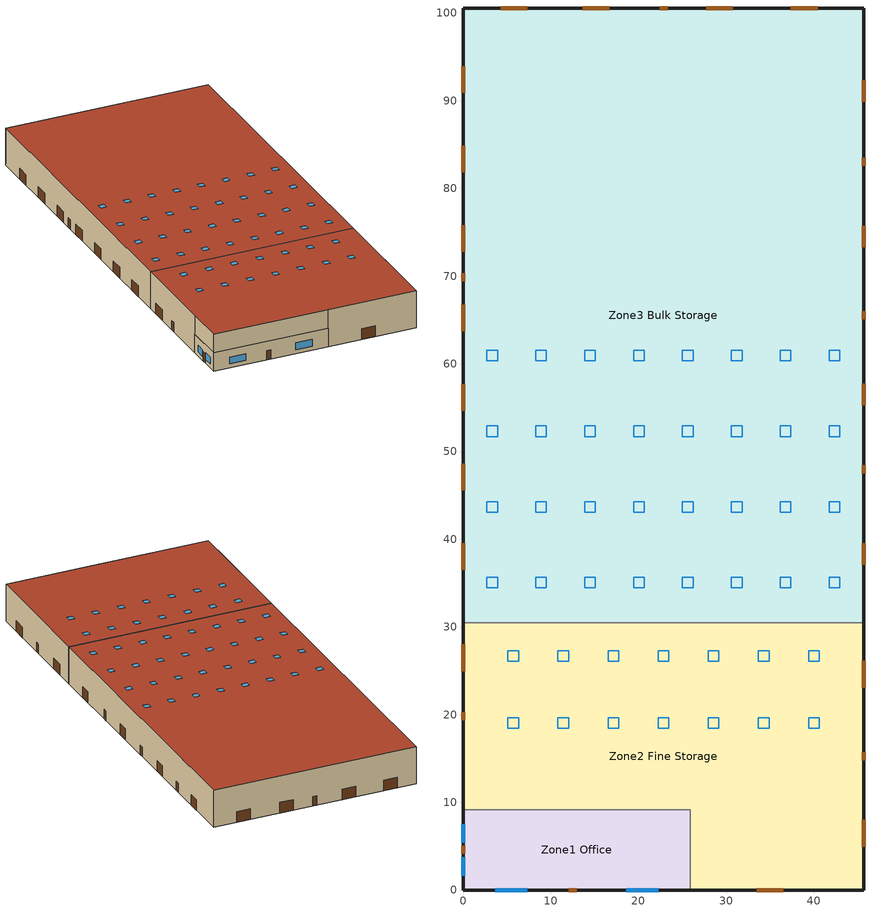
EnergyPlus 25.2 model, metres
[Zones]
Zone1 Office
 floor ground (OfficeFloor_Ffactor): 25.91,9.14 25.91,0 0,0 0,9.14 z0
 wall outside (nonres_ext_wall_grd): 0,9.14 0,0 25.91,0 z0:4.27
 wall to Zone2 Fine Storage (Interior Wall): 25.91,0 25.91,9.14 0,9.14 z0:4.27
 window (NonresWindow_U_0.362_SHGC_West_0.359): 3.66,0 7.31,0 / 18.59,0 22.25,0 z0.91:2.44
 window (NonresWindow_U_0.362_SHGC_North_0.359): 0,7.52 0,5.39 / 0,3.76 0,1.62 z0.91:2.44
 door (Swinging Door_con): 12.04,0 12.95,0 / 0,5.03 0,4.11 z0:2.13
 ceiling to Zone2 Fine Storage (InsulatedCeiling): 25.91,0 25.91,9.14 0,9.14 0,0 z4.27
Zone2 Fine Storage
 floor ground (FineStorageFloor_Ffactor): 45.72,30.48 45.72,0 25.91,0 25.91,9.14 0,9.14 0,30.48 z0
 wall outside (nonres_ext_wall_grd): 25.91,0 45.72,0 45.72,30.48 / 0,30.48 0,9.14 z0:8.53; 0,9.14 0,0 25.91,0 z4.27:8.53
 door (Overhead Door_con): 33.48,0 36.53,0 / 45.72,4.94 45.72,7.99 / 45.72,23.09 45.72,26.14 / 0,28.02 0,24.97 z0:2.44
 door (Swinging Door_con): 0,20.27 0,19.35 / 45.72,14.78 45.72,15.7 z0:2.13
 roof outside (nonres_roof): 45.72,0 45.72,30.48 0,30.48 0,0 z8.53
 skylight (Skylight_U_0.5_SHGC_0.4): 10.82,18.44 12.04,18.44 12.04,19.66 10.82,19.66 z8.53; 16.54,18.44 17.75,18.44 17.75,19.66 16.54,19.66 z8.53; 22.25,18.44 23.47,18.44 23.47,19.66 22.25,19.66 z8.53; 27.97,18.44 29.18,18.44 29.18,19.66 27.97,19.66 z8.53; 33.68,18.44 34.9,18.44 34.9,19.66 33.68,19.66 z8.53; 39.4,18.44 40.61,18.44 40.61,19.66 39.4,19.66 z8.53; 39.4,26.06 40.61,26.06 40.61,27.28 39.4,27.28 z8.53; 33.68,26.06 34.9,26.06 34.9,27.28 33.68,27.28 z8.53; 27.97,26.06 29.18,26.06 29.18,27.28 27.97,27.28 z8.53; 22.25,26.06 23.47,26.06 23.47,27.28 22.25,27.28 z8.53; 16.54,26.06 17.75,26.06 17.75,27.28 16.54,27.28 z8.53; 10.82,26.06 12.04,26.06 12.04,27.28 10.82,27.28 z8.53; 5.11,26.06 6.32,26.06 6.32,27.28 5.11,27.28 z8.53; 5.11,18.44 6.32,18.44 6.32,19.66 5.11,19.66 z8.53
Zone3 Bulk Storage
 floor ground (BulkStorageFloor_Ffactor): 45.72,100.58 45.72,30.48 0,30.48 0,100.58 z0
 wall outside (semiheated_ext_wall_grd): 45.72,30.48 45.72,100.58 0,100.58 0,30.48 z0:8.53
 wall to Zone2 Fine Storage (semiheated_ext_wall_grd): 45.72,30.48 0,30.48 z0:8.53
 door (Overhead Door_semi): 0,93.95 0,90.9 / 0,84.88 0,81.83 / 0,75.82 0,72.77 / 0,66.75 0,63.7 / 0,57.68 0,54.63 / 0,48.61 0,45.57 / 0,39.55 0,36.5 / 45.72,37.09 45.72,39.53 / 45.72,55.27 45.72,57.71 / 45.72,73.32 45.72,75.75 / 45.72,89.89 45.72,92.33 / 40.44,100.58 37.39,100.58 / 30.77,100.58 27.72,100.58 / 16.69,100.58 13.64,100.58 / 7.32,100.58 4.27,100.58 z0:2.44
 door (Swinging Door_semi): 45.72,47.55 45.72,48.46 / 45.72,65.07 45.72,65.99 / 45.72,82.6 45.72,83.51 / 23.35,100.58 22.44,100.58 / 0,70.35 0,69.43 z0:2.13
 roof outside (semiheated_roof): 0,100.58 0,30.48 45.72,30.48 45.72,100.58 z8.53
 skylight (SemiHtdSkylight_U_0.75_SHGC_0.55): 2.71,34.44 3.93,34.44 3.93,35.66 2.71,35.66 z8.53; 2.71,43.08 3.93,43.08 3.93,44.3 2.71,44.3 z8.53; 2.71,60.35 3.93,60.35 3.93,61.57 2.71,61.57 z8.53; 41.76,43.08 42.97,43.08 42.97,44.3 41.76,44.3 z8.53; 41.76,34.44 42.97,34.44 42.97,35.66 41.76,35.66 z8.53; 41.76,60.35 42.97,60.35 42.97,61.57 41.76,61.57 z8.53; 41.76,51.71 42.97,51.71 42.97,52.93 41.76,52.93 z8.53; 36.18,34.44 37.4,34.44 37.4,35.66 36.18,35.66 z8.53; 36.18,43.08 37.4,43.08 37.4,44.3 36.18,44.3 z8.53; 36.18,51.71 37.4,51.71 37.4,52.93 36.18,52.93 z8.53; 36.18,60.35 37.4,60.35 37.4,61.57 36.18,61.57 z8.53; 30.6,51.71 31.82,51.71 31.82,52.93 30.6,52.93 z8.53; 30.6,43.08 31.82,43.08 31.82,44.3 30.6,44.3 z8.53; 30.6,60.35 31.82,60.35 31.82,61.57 30.6,61.57 z8.53; 30.6,34.44 31.82,34.44 31.82,35.66 30.6,35.66 z8.53; 25.02,60.35 26.24,60.35 26.24,61.57 25.02,61.57 z8.53; 25.02,51.71 26.24,51.71 26.24,52.93 25.02,52.93 z8.53; 25.02,43.08 26.24,43.08 26.24,44.3 25.02,44.3 z8.53; 25.02,34.44 26.24,34.44 26.24,35.66 25.02,35.66 z8.53; 19.44,60.35 20.66,60.35 20.66,61.57 19.44,61.57 z8.53; 19.44,34.44 20.66,34.44 20.66,35.66 19.44,35.66 z8.53; 19.44,51.71 20.66,51.71 20.66,52.93 19.44,52.93 z8.53; 19.44,43.08 20.66,43.08 20.66,44.3 19.44,44.3 z8.53; 13.87,34.44 15.09,34.44 15.09,35.66 13.87,35.66 z8.53; 13.87,43.08 15.09,43.08 15.09,44.3 13.87,44.3 z8.53; 2.71,51.71 3.93,51.71 3.93,52.93 2.71,52.93 z8.53; 13.87,60.35 15.09,60.35 15.09,61.57 13.87,61.57 z8.53; 8.29,34.44 9.51,34.44 9.51,35.66 8.29,35.66 z8.53; 8.29,43.08 9.51,43.08 9.51,44.3 8.29,44.3 z8.53; 8.29,60.35 9.51,60.35 9.51,61.57 8.29,61.57 z8.53; 13.87,51.71 15.09,51.71 15.09,52.93 13.87,52.93 z8.53; 8.29,51.71 9.51,51.71 9.51,52.93 8.29,52.93 z8.53
[Building]
Warehouse: North Axis {deg}=90; Terrain=Urban; Loads Convergence Tolerance Value {W}=0.04; Temperature Convergence Tolerance Value {deltaC}=0.4; Solar Distribution=FullExterior; Maximum Number of Warmup Days=25; Minimum Number of Warmup Days=6
[Site:Location]
Site:Location=Albuquerque.Intl.Sunport_NM_USA WMO=723650; Latitude {N+ S-}=35.04; Longitude {W- E+}=-106.62; Time Zone Relative to GMT {GMT+/-}=-7; Elevation {m}=1620
[SizingPeriod:DesignDay] Day of Month=21; Dry-Bulb Temperature Range Modifier Type=DefaultMultipliers; Humidity Condition Type=Wetbulb; Barometric Pressure {Pa}=83318; Rain {Yes/No}=No; Snow on ground {Yes/No}=No; Daylight Savings Time Indicator=No
Name | Month | Day Type | Maximum Dry-Bulb Temperature {C} | Daily Dry-Bulb Temperature Range {C} | Wetbulb at Maximum Dry-Bulb {C} | Wind Speed {m/s} design conditions vs. traditional 6.71 m/s (15 mph) | Wind Direction {Degrees; N=0, S=180} | Solar Model Indicator | Clearness {0.0 to 1.1} | Wind Speed {m/s} design conditions vs. traditional 3.35 m/s (7mph) | ASHRAE Clear Sky Optical Depth for Beam Irradiance (taub) | ASHRAE Clear Sky Optical Depth for Diffuse Irradiance (taud)
Albuquerque.Intl.Sunport_NM_USA Ann Htg 99.6% Condns DB | 12 | WinterDesignDay | -7.9 | 0 | -7.9 | 3.2 | 0 | ASHRAEClearSky | 0
Albuquerque.Intl.Sunport_NM_USA Ann Clg .4% Condns DB=>MWB | 7 | SummerDesignDay | 35.1 | 13.5 | 15.7 |  | 220 | ASHRAETau |  | 4.4 | 0.463 | 1.887
[Site:WaterMainsTemperature]
Calculation Method=Correlation; Annual average outdoor air temperature {C}=13.6333; Maximum difference in monthly average outdoor air temperatures {C}=23.5
[Site:GroundTemperature:FCfactorMethod]
January Ground Temperature {C}=13.7; February Ground Temperature {C}=7; March Ground Temperature {C}=2.1; April Ground Temperature {C}=2.6; May Ground Temperature {C}=4.3; June Ground Temperature {C}=8.8; July Ground Temperature {C}=13.9; August Ground Temperature {C}=17.8; September Ground Temperature {C}=23.2; October Ground Temperature {C}=25.6; November Ground Temperature {C}=24.1; December Ground Temperature {C}=20.5
[Material]
Name | Roughness | Thickness {m} | Conductivity {W/m-K} | Density {kg/m3} | Specific Heat {J/kg-K} | Thermal Absorptance | Solar Absorptance | Visible Absorptance | Absorptance:Thermal | Absorptance:Solar
Bulk Storage Products Material | Rough | 2.4384 | 1.442 | 200.231 | 836.8 | 0.9 | 0.7 | 0.7
Steel Frame/Cavity | MediumRough | 0.0889002 | 0.0841162 | 641.379 | 502.08 | 0.9 | 0.7 | 0.7
Interior Wall Addi Insul | MediumRough | 2.54001e-08 | 0.04326 | 22.4258 | 836.8 | 0.9 | 0.7 | 0.7
F07 25mm stucco | Smooth | 0.0254 | 0.72 | 1856 | 840 | 0.9 | 0.7 | 0.7
F08 Metal surface | Smooth | 0.0008 | 45.28 | 7824 | 500
F08 Metal roof surface | Smooth | 0.0008 | 45.28 | 7824 | 500 |  |  |  | 0.9 | 0.77
G01 16mm gypsum board | MediumSmooth | 0.0159 | 0.16 | 800 | 1090
[Material:NoMass]
Opaque Door panel_con; Opaque Door panel_semi: MediumRough, 0.475973, 0.9, 0.7, 0.7
Overhead Door_semi Panel: MediumRough, 0.489195, 0.9, 0.7, 0.7
Overhead Door_con Panel: MediumRough, 0.568097, 0.9, 0.7, 0.7
Nonres_Roof_Insulation: MediumSmooth, 4.62235, 0.9, 0.7, 0.7
Semiheated_Roof_Insulation: MediumSmooth, 2.0103, 0.9, 0.7, 0.7
Nonres_Exterior_Wall_Insulation_grd: MediumSmooth, 2.43051, 0.9, 0.7, 0.7
Semiheated_Exterior_Wall_Insulation_grd: MediumSmooth, 0.817853, 0.9, 0.7, 0.7
[Construction]
nonres_roof: F08 Metal roof surface, Nonres_Roof_Insulation
semiheated_roof: F08 Metal roof surface, Semiheated_Roof_Insulation
nonres_ext_wall_grd: F08 Metal surface, Nonres_Exterior_Wall_Insulation_grd, G01 16mm gypsum board
semiheated_ext_wall_grd: F08 Metal surface, Semiheated_Exterior_Wall_Insulation_grd, G01 16mm gypsum board
NonresWindow_U_0.362_SHGC_North_0.359: Nonres Window Glazing Layer North
NonresWindow_U_0.362_SHGC_West_0.359: Nonres Window Glazing Layer West
Skylight_U_0.5_SHGC_0.4: Nonres Skylight Glazing Layer
SemiHtdSkylight_U_0.75_SHGC_0.55: Semiheated Skylight Glazing Layer
Swinging Door_con: Opaque Door panel_con
Swinging Door_semi: Opaque Door panel_semi
Overhead Door_semi: Overhead Door_semi Panel
Overhead Door_con: Overhead Door_con Panel
Bulk Storage Products: Bulk Storage Products Material
Interior Wall: F07 25mm stucco, G01 16mm gypsum board, Interior Wall Addi Insul, Steel Frame/Cavity, G01 16mm gypsum board
InsulatedCeiling: Interior Wall Addi Insul, G01 16mm gypsum board
[WindowMaterial:SimpleGlazingSystem]
Name | U-Factor {W/m2-K} | Solar Heat Gain Coefficient | Visible Transmittance
Nonres Window Glazing Layer North; Nonres Window Glazing Layer West | 2.05553 | 0.359 | 0.359
Nonres Skylight Glazing Layer | 2.83913 | 0.4 | 0.4
Semiheated Skylight Glazing Layer | 4.258695 | 0.55 | 0.55
[Construction:FfactorGroundFloor] F-Factor {W/m-K}=1.26363
Name | Area {m2} | PerimeterExposed {m}
OfficeFloor_Ffactor | 236.88 | 35.0503
FineStorageFloor_Ffactor | 1156.53 | 71.6245
BulkStorageFloor_Ffactor | 3204.84 | 185.919
[Generator:PVWatts]
PV_module: PVWatts Version=5; DC System Capacity {W}=26025; Module Type=Premium; Array Type=FixedOpenRack; System Losses=0.113; Array Geometry Type=TiltAzimuth; Tilt Angle {deg}=0; Azimuth Angle {deg}=180
[ElectricLoadCenter:Generators]
PV_Generator: Generator 1=PV_module; Generator 1 Rated Electric Power Output {W}=26025; Generator 1 Availability Schedule=PV_SCH
[ElectricLoadCenter:Inverter:PVWatts]
PV_Inverter: DC to AC Size Ratio=1.2; Inverter Efficiency=0.96
[ElectricLoadCenter:Distribution]
Generator: Generator List=PV_Generator; Generator Operation Scheme Type=Baseload; Electrical Buss Type=DirectCurrentWithInverter; Inverter=PV_Inverter
[Zone] Type=1; Multiplier=1; Ceiling Height {m}=autocalculate; Volume {m3}=autocalculate; Floor Area {m2}=autocalculate; Part of Total Floor Area=Yes
Zone1 Office; Zone2 Fine Storage; Zone3 Bulk Storage
[InternalMass]
Bulk Storage Products Surface: Construction=Bulk Storage Products; Zone or ZoneList=Zone3 Bulk Storage; Surface Area {m2}=6028.45
[People] Number of People Schedule=BLDG_OCC_SCH; Fraction Radiant=0.3; Sensible Heat Fraction=autocalculate; Mean Radiant Temperature Calculation Type=EnclosureAveraged
Name | Zone or ZoneList or Space or SpaceList | Number of People Calculation Method | Floor Area per Person {m2/person} | Activity Level Schedule | Number of People
Office People | Zone1 Office | Area/Person | 18.5806 | Office Activity Schedule
ZONE2 FINE STORAGEPeople | Zone2 Fine Storage | People |  | ZONE2 FINE STORAGE Activity Schedule | 30
ZONE3 BULK STORAGEPeople | Zone3 Bulk Storage | People |  | ZONE3 BULK STORAGE Activity Schedule | 69
[Lights] Design Level Calculation Method=Watts/Area; Return Air Fraction=0; Fraction Visible=0.18; Fraction Replaceable=1; Return Air Fraction Calculated from Plenum Temperature=No
Name | Zone or ZoneList or Space or SpaceList | Schedule | Watts per Zone Floor Area {W/m2} | Fraction Radiant
Office Lights | Zone1 Office | ltg_sch_office | 6.163299 | 0.37
Fine Storage Area Lights | Zone2 Fine Storage | ltg_sch_fine_storage | 6.684381 | 0.42
Bulk Storage Area Lights | Zone3 Bulk Storage | ltg_sch_bulk_storage | 3.196881 | 0.42
[ElectricEquipment] Design Level Calculation Method=EquipmentLevel
Name | Zone or ZoneList or Space or SpaceList | Schedule | Design Level {W}
Office Plug Load | Zone1 Office | Office_Plug_SCH | 1912.5
Bulk Storage  Plug Load | Zone3 Bulk Storage | Bulk Storage Plug Schedule | 8200.12
[Exterior:Lights] Control Option=AstronomicalClock
Name | Schedule | Design Level {W}
Exterior_Lights_a | Exterior_lighting_schedule_a | 119.03
Exterior_Lights_b | Exterior_lighting_schedule_b_2016 | 2955.82
Exterior_Lights_c | Exterior_lighting_schedule_c_2016 | 694.12
[ZoneInfiltration:DesignFlowRate] Temperature Term Coefficient=0; Velocity Squared Term Coefficient=0
Name | Zone or ZoneList | Schedule | Design Flow Rate Calculation Method | Flow per Exterior Surface Area {m3/s-m2} | Constant Term Coefficient | Velocity Term Coefficient | Design Flow Rate {m3/s}
Office Infiltration | Zone1 Office | Office Infil Schedule | Flow/ExteriorWallArea | 0.000569572 | 0 | 0.224
Office Door Infiltration | Zone1 Office | INFIL_Door_Opening_SCH | Flow/Zone |  | 1 | 0 | 0.176508
Fine Storage Infiltration | Zone2 Fine Storage | Fine Sorage Infil Schedule | Flow/ExteriorWallArea | 0.000569572 | 0 | 0.224
Bulk Storage Infiltration | Zone3 Bulk Storage | Bulk Storage Infil_Base Schedule | Flow/ExteriorWallArea | 0.00146922 | 0 | 0.224
[ZoneVentilation:DesignFlowRate] Zone or ZoneList=Zone3 Bulk Storage; Schedule=Always On Schedule; Design Flow Rate Calculation Method=Flow/Zone; Temperature Term Coefficient=0; Velocity Squared Term Coefficient=0; Delta Temperature {deltaC}=-100; Minimum Outdoor Temperature {C}=-100; Maximum Outdoor Temperature {C}=100; Maximum Wind Speed {m/s}=40
Name | Design Flow Rate {m3/s} | Ventilation Type | Fan Pressure Rise {Pa} | Fan Total Efficiency | Constant Term Coefficient | Velocity Term Coefficient | Minimum Indoor Temperature {C} | Maximum Indoor Temperature {C}
Bulk Storage Ventilation-1 | 37.76 | Exhaust | 31.1361 | 0.51 | 1 | 0 | 29.4444 | 100
Bulk Storage Ventilation-2 | 0.943895 | Natural |  | 1 | 0 | 0.224 | -73.3333 | 29.4444
[WaterHeater:Mixed]
SWHSys1 Water Heater: Tank Volume {m3}=0.0757083; Setpoint Temperature Schedule=Hot Water Setpoint Temp Schedule; Deadband Temperature Difference {deltaC}=2; Maximum Temperature Limit {C}=82.2222; Heater Control Type=Cycle; Heater Maximum Capacity {W}=6154.75; Heater Minimum Capacity {W}=0; Heater Fuel Type=ELECTRICITY; Heater Thermal Efficiency=1; Off Cycle Parasitic Fuel Consumption Rate {W}=481; Off Cycle Parasitic Fuel Type=ELECTRICITY; Off Cycle Parasitic Heat Fraction to Tank=0; On Cycle Parasitic Fuel Consumption Rate {W}=481; On Cycle Parasitic Fuel Type=ELECTRICITY; Ambient Temperature Indicator=Zone; Ambient Temperature Zone=Zone1 Office; Off Cycle Loss Coefficient to Ambient Temperature {W/K}=0.798543; On Cycle Loss Coefficient to Ambient Temperature {W/K}=0.798543; Peak Use Flow Rate {m3/s}=8.07469e-06; Use Flow Rate Fraction Schedule=Office DHW Schedule
[HVACTemplate:System:VRF]
VRF_System_1: Gross Rated Total Cooling Capacity {W} (N1)=Autosize; Gross Rated Cooling COP {W/W} (N2)=3.5; Minimum Outdoor Temperature in Cooling Mode {C} (N3)=-5; Maximum Outdoor Temperature in Cooling Mode {C} (N4)=43; Gross Rated Heating Capacity {W} (N5)=Autosize; Rated Heating Capacity Sizing Ratio (N6)=1; Gross Rated Heating COP {W/W} (N7)=4; Minimum Outdoor Temperature in Heating Mode {C} (N8)=-20; Maximum Outdoor Temperature in Heating Mode {C} (N9)=15.5; Minimum Heat Pump Part-Load Ratio (N10)=0.15; Zone Name for Master Thermostat Location (A3)=Zone1 Office; Master Thermostat Priority Control Type (A4)=LoadPriority; Heat Pump Waste Heat Recovery (A6)=No; Equivalent Piping Length for Cooling {m} (N11)=30; Vertical Height for Piping Correction {m} (N12)=10; Equivalent Piping Length for Heating {m} (N13)=30; Crankcase Heater Power per Compressor {W} (N14)=15; Number of Compressors (N15)=2; Ratio of Compressor Size to Total Capacity (N16)=0.5; Max Outdoor Dry-bulb Temp for Crankcase Heater {C} (N17)=5; Defrost Strategy (A7)=ReverseCycle; Defrost Control (A8)=OnDemand; Defrost Time Period Fraction (N18)=0.058333; Resistive Defrost Heater Capacity {W} (N19)=Autosize; Max Outdoor Dry-bulb Temp for Defrost {C} (N20)=5; Condenser Type (A9)=AirCooled; Evaporative Condenser Effectiveness (N22)=0.9; Evaporative Condenser Air Flow Rate {m3/s} (N23)=Autosize; Evaporative Condenser Pump Power {W} (N24)=Autosize; Basin Heater Capacity {W/K} (N25)=0.5; Basin Heater Setpoint Temperature {C} (N26)=2; Fuel Type (A11)=Electricity
[HVACTemplate:Zone:VRF] Template VRF System Name (F2)=VRF_System_1; Cooling Supply Air Flow Rate (F7)=Autosize; No Cooling Supply Air Flow Rate (F8)=Autosize; Heating Supply Air Flow Rate (F9)=Autosize; No Heating Supply Air Flow Rate (F10)=Autosize; Cooling Outdoor Air Flow Rate (F11)=Autosize; Heating Outdoor Air Flow Rate (F12)=Autosize; No Load Outdoor Air Flow Rate (F13)=Autosize; Supply Air Fan Placement (F22)=DrawThrough; Cooling Coil Type (F26)=VariableRefrigerantFlowDX; Cooling Coil Gross Rated Total Capacity (F28)=Autosize; Cooling Coil Gross Rated Sensible Heat Ratio (F29)=Autosize; Heat Pump Heating Coil Type (F30)=VariableRefrigerantFlowDX; Heat Pump Heating Coil Gross Rated Capacity (F32)=Autosize; Zone Terminal Unit On Parasitic Electric Energy Use (F33)=30; Zone Terminal Unit Off Parasitic Electric Energy Use (F34)=20; Zone Cooling Design Supply Air Temperature Input Method (F36)=SupplyAirTemperature; Zone Cooling Design Supply Air Temperature (F37)=12.8; Zone Heating Design Supply Air Temperature Input Method (F39)=SupplyAirTemperature; Zone Heating Design Supply Air Temperature (F40)=50
Name | Template Thermostat Name (F3) | Rated Total Heating Capacity Sizing Ratio (F6) | Supply Fan Total Efficiency (F23) | Supply Fan Delta Pressure (F24) | Supply Fan Motor Efficiency (F25)
Zone1 Office | Thermostat_Zone1 Office
Zone2 Fine Storage | Thermostat_Zone2 Fine Storage | 1 | 0.7 | 300 | 0.9
Zone3 Bulk Storage | Thermostat_Zone3 Bulk Storage | 1 | 0.7 | 300 | 0.9
[HVACTemplate:Thermostat] Constant Heating Setpoint {C}=20; Constant Cooling Setpoint {C}=24
Thermostat_Zone1 Office; Thermostat_Zone2 Fine Storage; Thermostat_Zone3 Bulk Storage
[Schedule:Compact]
PV_SCH: Through: 12/31, For: AllDays, Until: 24:00, 1
Office_Plug_SCH: Through: 12/31, For: SummerDesignDay, Until: 24:00, 1, For: WinterDesignDay, Until: 24:00, 0, For: Weekdays Saturday, Until: 06:00, 0.245687, Until: 07:00, 0.287852, Until: 08:00, 0.479753, Until: 12:00, 0.959505, Until: 13:00, 0.901935, Until: 17:00, 0.959505, Until: 18:00, 0.479753, Until: 24:00, 0.245687, For: AllOtherDays, Until: 24:00, 0.245687
Bulk Storage Plug Schedule: Through: 12/31, For: Sunday Holidays, Until: 24:00, 0, For: Weekdays Saturday AllOtherDays, Until: 08:00, 0.25, Until: 12:00, 1, Until: 13:00, 0.25, Until: 17:00, 1, Until: 24:00, 0.25
BLDG_OCC_SCH: Through: 12/31, For: Weekdays Saturday WinterDesignDay, Until: 06:00, 0, Until: 07:00, 0.11, Until: 08:00, 0.21, Until: 12:00, 1, Until: 13:00, 0.53, Until: 17:00, 1, Until: 18:00, 0.32, Until: 24:00, 0, For: SummerDesignDay, Until: 06:00, 1e-09, Until: 07:00, 0.11, Until: 08:00, 0.21, Until: 12:00, 1, Until: 13:00, 0.53, Until: 17:00, 1, Until: 18:00, 0.32, Until: 24:00, 1e-09, For: Sunday Holidays AllOtherDays, Until: 24:00, 0
Office Activity Schedule; ZONE3 BULK STORAGE Activity Schedule; ZONE2 FINE STORAGE Activity Schedule: Through: 12/31, For: AllDays, Until: 24:00, 131.85
Office DHW Schedule: Through: 12/31, For: Sunday Holidays, Until: 24:00, 0.015, For: Weekdays Saturday AllOtherDays, Until: 06:00, 0, Until: 07:00, 0.05, Until: 08:00, 0.101, Until: 09:00, 0.399, Until: 11:00, 0.501, Until: 12:00, 0.696, Until: 13:00, 0.9, Until: 14:00, 0.798, Until: 15:00, 0.696, Until: 16:00, 0.798, Until: 17:00, 0.297, Until: 18:00, 0.05, Until: 24:00, 0
Hot Water Setpoint Temp Schedule: THROUGH: 12/31, FOR: AllDays, UNTIL: 24:00, 60
Always On Schedule: THROUGH: 12/31, FOR: AllDays, UNTIL: 24:00, 1
Office Infil Schedule: Through: 12/31, For: Sunday Holidays SummerDesignDay WinterDesignDay, Until: 24:00, 1, For: Weekdays Saturday AllOtherDays, Until: 07:00, 1, Until: 09:00, 1.25, Until: 16:00, 0.5, Until: 18:00, 1.25, Until: 24:00, 1
Fine Sorage Infil Schedule: Through: 12/31, For: Sunday Holidays, Until: 24:00, 1, For: SummerDesignDay WinterDesignDay, Until: 24:00, 1.25, For: Weekdays Saturday AllOtherDays, Until: 07:00, 1, Until: 09:00, 1.25, Until: 16:00, 0.5, Until: 18:00, 1.25, Until: 24:00, 1
Bulk Storage Infil_Base Schedule: Through: 12/31, For: Sunday Holidays, Until: 24:00, 0.765, For: SummerDesignDay WinterDesignDay, Until: 24:00, 1, For: Weekdays Saturday AllOtherDays, Until: 08:00, 0.765, Until: 12:00, 1, Until: 13:00, 0.765, Until: 17:00, 1, Until: 24:00, 0.765
INFIL_Door_Opening_SCH: Through: 12/31, For: Weekdays, Until: 06:00, 0, Until: 07:00, 0.131, Until: 08:00, 1, Until: 12:00, 0.131, Until: 13:00, 1, Until: 17:00, 0.131, Until: 18:00, 1, Until: 19:00, 0.131, Until: 24:00, 0, For: Saturday Sunday Holidays AllOtherDays, Until: 24:00, 0
Exterior_lighting_schedule_a: Through:12/31, For:AllDays, Until: 06:00, 0, Until: 24:00, 1
Exterior_lighting_schedule_b_2016: Through:12/31, For:AllDays, Until: 06:00, 0.5, Until: 24:00, 1
Exterior_lighting_schedule_c_2016: Through:12/31, For:AllDays, Until: 06:00, 0.5, Until: 20:00, 1, Until: 24:00, 0.5
[SCHEDULE:COMPACT]
ltg_sch_office: Through: 12/31, For: SummerDesignDay, Until: 24:00, 1, For: WinterDesignDay, Until: 24:00, 0, For: Weekdays, Until: 6:00, 0.122163, Until: 7:00, 0.156107, Until: 8:00, 0.285057, Until: 12:00, 0.522606, Until: 13:00, 0.461525, Until: 17:00, 0.522606, Until: 18:00, 0.414017, Until: 24:00, 0.122163, For: Saturday, Until: 6:00, 0.122163, Until: 7:00, 0.156107, Until: 8:00, 0.285057, Until: 12:00, 0.522606, Until: 13:00, 0.461525, Until: 17:00, 0.522606, Until: 18:00, 0.414017, Until: 24:00, 0.122163, For: AllOtherDays, Until: 24:00, 0.122163
ltg_sch_bulk_storage; ltg_sch_fine_storage: Through: 12/31, For: SummerDesignDay, Until: 24:00, 1, For: WinterDesignDay, Until: 24:00, 0, For: Weekdays, Until: 7:00, 0.04375, Until: 8:00, 0.2625, Until: 9:00, 0.32812, Until: 16:00, 0.37188, Until: 17:00, 0.32812, Until: 18:00, 0.2625, Until: 24:00, 0.04375, For: Saturday, Until: 7:00, 0.04375, Until: 8:00, 0.2625, Until: 9:00, 0.32812, Until: 16:00, 0.37188, Until: 17:00, 0.32812, Until: 18:00, 0.2625, Until: 24:00, 0.04375, For: AllOtherDays, Until: 24:00, 0.04375
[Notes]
The DOE Prototype Building Models were developed by Pacific Northwest National Laboratory (PNNL), under contract with the U.S.
Department of Energy (DOE).  These building models were derived from DOE's Commercial Reference Building Models with modifications
based on input from the ASHRAE Standard 90.1 committee, the Advanced Energy Design Guide series, and building industry experts. The
prototypes models were developed to quantify energy saving impacts from newly published editions of ASHRAE Standard 90.1, 189.1, IECC,
and other energy codes and standards.  The basic building descriptions can be found in the Scorecards posted at www.energycodes.gov
website. The recommended citation of the prototype models is
DOE and PNNL. 2023. Commercial Prototype Building Models, Richland, WA, Pacific Northwest National Laboratory. Available at https://www.energycodes.gov/development/commercial/prototype_models.
Detailed descriptions of the prototype model development and addenda modeling strategies can be found in the following  reports:
Maddox D.E., J. Zhang, Y. Xie, W. Xu, X. Liu, S. Wang, and M.I. Rosenberg. 2022. Energy and Energy Cost Savings Analysis of the 2021 IECC
for Commercial Buildings. PNNL-32816. Richland, WA: Pacific Northwest National Laboratory.
Zhang J., M.I. Rosenberg, J. Lerond, Y. Xie, C. Chandrasekharan Nambiar, Y. Chen, and R. Hart, et al. 2021. Energy Savings Analysis:
ANSI/ASHRAE/IES Standard 90.1-2019. PNNL-31488. Richland, WA: Pacific Northwest National Laboratory.
Zhang, J., Y. Chen, Y. Xie, M. Rosenberg, R. Hart. Energy and Energy Cost Savings Analysis of the 2018 IECC for Commercial Buildings.
2018. PNNL-28125. Richland, WA: Pacific Northwest National Laboratory.
DOE. 2017. Energy Savings Analysis: ANSI/ASHRAE/IES Standard 90.1-2016. Prepared by Athalye, R.A, M.A. Halverson, M.I. Rosenberg, B. Liu,
J. Zhang, R. Hart, V.V. Mendon, S. Goel, Y. Chen, Y. Xie, and M. Zhao, Richland, WA, Pacific Northwest National Laboratory. https://www.energycodes.gov/sites/default/files/documents/02202018_Standard_90.1-2016_Determination_TSD.pdf.
Zhang, J., Y. Xie, R.A. Athalye, J. Zhuge, M. Rosenberg, R. Hart, and B. Liu. Energy and Energy Cost Savings Analysis of the 2015 IECC
for Commercial Buildings. 2015. PNNL-24269 Rev. 1. Richland, WA: Pacific Northwest National
Laboratory. https://www.energycodes.gov/sites/default/files/documents/2015_IECC_Commercial_Analysis.pdf.
Halverson M.A., M.I. Rosenberg, W. Wang, J. Zhang, V.V. Mendon, R.A. Athalye, Y. Xie, R. Hart, S. Goel, 2014. ANSI/ASHRAE/IES Standard
90.1-2013 Determination of Energy Savings: Quantitative Analysis, PNNL-23479. Richland, WA: Pacific Northwest National Laboratory. https://www.energycodes.gov/sites/default/files/documents/901-2013_finalCommercialDeterminationQuantitativeAnalysis_TSD_0.pdf.
Goel S., R.A. Athalye, W. Wang, J. Zhang, M.I. Rosenberg, Y. Xie, and R. Hart, et al. 2014. Enhancements to ASHRAE Standard 90.1
Prototype Building Models. PNNL-23269. Richland, WA: Pacific Northwest National Laboratory. https://www.pnnl.gov/main/publications/external/technical_reports/PNNL-23269.pdf.
Zhang J., R.A. Athalye, R. Hart, M.I. Rosenberg, Y. Xie, S. Goel, and V.V. Mendon, et al. 2013. Energy and Energy Cost Savings Analysis
of the IECC for Commercial Buildings. PNNL-22760. Richland, WA: Pacific Northwest National Laboratory. http://www.pnnl.gov/main/publications/external/technical_reports/PNNL-22760.pdf.
Thornton B.A., M.I. Rosenberg, E.E. Richman, W. Wang, Y. Xie, J. Zhang, H. Cho, VV Mendon, R.A. Athalye, and B. Liu. 2011. Achieving
the 30% Goal: Energy and Cost Savings Analysis of ASHRAE Standard 90.1-2010. PNNL-20405. Richland, WA: Pacific Northwest National
Laboratory.  https://www.energycodes.gov/sites/default/files/documents/BECP_Energy_Cost_Savings_STD2010_May2011_v00.pdf.
WeatherFile:  USA_NM_Albuquerque.Intl.Sunport.723650_TMY3.epw
GPARM parameters as input:
Case = ASHRAE901_Warehouse_STD2022_Albuquerque
AnalysisPurpose = ProgressIndicator
AnalysisCodeName = ASHRAE901
AnalysisAmendment = NoneAmend
AnalysisPrototype = Warehouse
AnalysisScope = National
AnalysisState = National
AnalysisCity = USA_NM_Albuquerque
AnalysisCustomFlag = Default
hvac_autogen = Default
daylighting_control = al
sidelighting_control = yes_AY
fine_storage_dl_ctrl = yes
infil_schedule_bulk = Bulk Storage Infil_Base Schedule
exterior_lights_watts = 0
exterior_lights_watts_a = 119.03
exterior_lights_watts_b = 2955.82
econ_control_office = NoEconomizer
econ_control_fine = DifferentialDryBulb
skip_economizer_control = No
parasitic_gas_load = 0
door_infil = 0.176508178
frac_ofpk = 0.131
damper_sch = MinOA_MotorizedDamper_Sched
economizer_lockout = LockoutWithHeating
STD189_overhang = no
ext_lgt_sch = Exterior_Lgt_ALWAYS_ON
LTG_SCH_SET = LTG_SET_STD2013
Office_Heating_WD = Office Heating WD_NO_OPTIMUM
Office_Cooling_WD = Office Cooling WD_NO_OPTIMUM
roof_emissivity = 0.9
roof_solar_absorp = 0.77
pipe_heat_loss = 481
skip_EMSprogram = no
Wfile_TMY3 = USA_NM_Albuquerque.Intl.Sunport.723650_TMY3.epw
receptacle_ctrl_occ_reduction_frac = 0.959505267
receptacle_ctrl_unocc_reduction_frac = 0.818955113
CodeName = ASHRAE90.1_STD2019
exterior_lights_watts_c = 694.12
Addendum_AH = Yes
